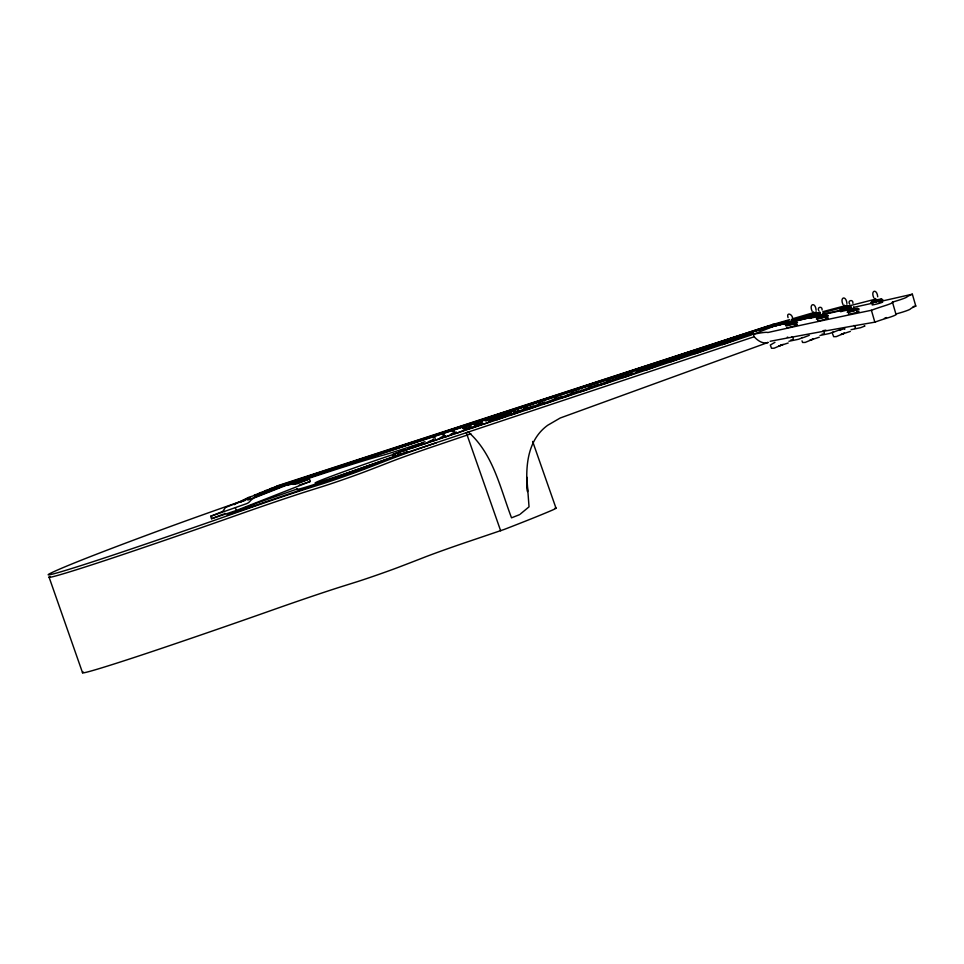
<?xml version="1.0" encoding="UTF-8"?>
<svg xmlns="http://www.w3.org/2000/svg" width="964" height="964" viewBox="0 0 964 964"><rect width="100%" height="100%" fill="white"/><g stroke="black" fill="none" stroke-linecap="round" stroke-linejoin="round"><path stroke-width="1.45" d="M816.122 312.312L816.05 311.565M223.6 510.33L225.443 507.498L248.182 498.509M223.515 510.559L222.913 511.294M846.874 305.733L846.886 304.841M772.309 325.061L772.911 324.193L773.935 324.519L774.454 326.001A39.379 2.868 -15 0 0 789.504 322.277M433.27 438.018L434.897 437.475L435.246 438.451M442.476 434.969L444.103 434.427L444.44 435.403M452.465 431.655L454.092 431.113L454.43 432.089M462.913 428.185L464.552 427.642L464.889 428.631M473.987 424.522L475.613 423.979L475.963 424.955M485.085 420.834L486.712 420.304M498.304 416.46L499.93 415.918L500.28 416.894M523.789 408.013L525.416 407.471L525.754 408.447M538.804 403.036L540.43 402.494L540.768 403.47M606.669 380.527L608.308 379.997L608.646 380.973L582.497 391.239L581.184 390.143L580.822 391.794M647.579 366.971L649.206 366.428L649.555 367.404L624.648 377.189L623.322 376.093L622.961 377.755M669.209 359.801L670.836 359.259L671.185 360.235L646.928 369.766L645.603 368.67L645.253 370.321M744.124 334.966L745.75 334.424L746.088 335.4L724.097 344.04L722.783 342.955L722.422 344.606M417.219 445.44L422.316 443.091L423.63 444.187L433.426 440.343M273.607 488.471L276.632 486.073L769.899 325.374L789.588 319.638M520.235 514.125L529.031 506.847L526.814 477.361M813.05 314.228L816.906 313.252L814.99 313.601M815.086 313.336C831.836 309.637 801.337 318.192 812.568 314.059M843.886 307.504L847.742 306.528L845.826 306.877M268.607 490.061L271.017 488.326L766.874 326.555L788.395 320.831M263.064 492.146L265.401 490.592L763.862 327.748L788.419 321.446M222.684 511.462L210.682 516.282L211.538 518.728L236.313 510.498L310.3 481.434L309.432 478.988L292.923 484.482M257.496 494.291L259.798 492.857L760.837 328.929L788.359 322.639M224.998 513.33L224.046 513.788M242.567 501.256L240.651 501.991L250.315 497.412M234.842 504.256L234.059 504.618L248.567 497.388L754.8 331.303L789.046 321.94M247.76 500.075L279.307 487.519L276.523 488.423M783.117 344.377L774.104 348.221L771.513 348.269L770.308 345.04L774.96 342.328M813.158 339.111L805.193 342.425L802.602 342.473L802 340.858M844.211 333.315L836.246 336.629L833.655 336.677L832.45 333.448M795.782 323.145L797.541 322.482L794.963 323.446M786.949 327.194C784.636 329.218 803.711 323.362 795.24 324.832M840.921 309.167L840.018 309.637L842.391 309.287M817.785 320.47C815.472 322.494 834.547 316.638 826.076 318.108M848.91 311.553L848.754 311.987M874.89 300.696L878.541 299.804L876.638 300.153M871.721 302.443L870.817 302.913L875.396 302.081M848.585 313.746C846.284 315.77 865.347 309.914 856.876 311.384M881.096 300.394L881.843 300.009L880.494 300.081M245.157 500.449L243.205 501.027M260.846 494.038L261.099 494.026M210.682 516.282L246.688 503.63A26.341 14.376 71.6 0 0 250.411 500.774A39.994 21.835 71.6 0 1 255.074 497.557L288.103 484.579A39.994 21.835 71.6 0 1 293.622 483.808A26.341 14.376 71.6 0 0 298.213 483.398L309.432 478.988M211.538 518.728L222.768 514.318M526.802 477.361L527.525 491.544C525.32 467.962 526.706 440.512 547.685 425.281L560.229 418.002L768.188 342.401A25.968 14.183 71.6 0 1 754.185 336.749L393.734 456.888L392.878 454.442L403.904 450.104M408.037 448.489L413.556 446.32M416.315 445.235L423.208 442.524M412.05 447.561L403.856 450.778L402.542 449.682L402.181 451.345M417.075 446.055L421.135 444.452M421.449 444.44L413.339 447.621L412.014 446.525L411.664 448.176M428.209 441.777L433.619 439.656M428.667 442.115L432.691 440.536M440.428 437.596L444.633 435.945M439.668 438.439L445.211 436.258M445.488 436.246L434.403 440.596L433.077 439.512L432.728 441.163M451.032 434.065L453.803 432.981M393.734 456.888L407.519 451.477M450.995 434.656L453.743 433.583M455.406 433.029L445.814 436.8L444.488 435.704L444.127 437.355M463.708 430.354L470.492 427.679M474.565 426.088L481.349 423.413M480.277 423.943L457.237 432.993L455.912 431.896L455.562 433.547M474.541 426.907L481.241 424.268M482.06 424.052L470.854 428.45L469.54 427.353L469.179 429.004M489.073 421.292L498.87 417.448M510.727 413.52L483.048 424.389L481.723 423.292L481.373 424.943M500.894 418.111L511.836 413.821M510.751 414.339L497.111 419.702L495.785 418.605L495.436 420.256M513.475 413.267L524.392 408.977M539.43 404L512.571 414.544L511.257 413.448L510.896 415.098M532.634 407.531L545.142 402.615M572.05 393.192L546.19 403.338L544.877 402.241L544.515 403.904M589.197 387.504L563.832 397.457L562.518 396.361L562.157 398.024M677.776 358.994L693.044 352.993L692.706 352.017L694.333 351.474L694.67 352.45L671.125 361.705L669.811 360.608L669.45 362.259M729.314 341.895L744.461 335.942M774.454 326.001L753.318 334.303A39.379 2.868 -15 0 1 767.79 332.532A904.521 66.01 -15 0 1 871.408 310.275A51.887 3.784 -15 0 1 885.579 305.455A20.533 1.494 -15 0 0 892.447 302.106A20.533 1.494 -15 0 0 906.714 297.153A51.887 3.784 -15 0 1 912.354 294.189L915.8 306.082A51.791 4.495 -13.8 0 0 910.209 309.167A20.509 1.783 -13.8 0 1 895.893 314.011A20.509 1.783 -13.8 0 1 889.073 317.469A51.791 4.495 -13.8 0 0 874.842 322.169A909.269 78.976 -13.8 0 0 770.14 341.292M782.057 344.787L778.888 346.028L788.203 342.991M803.386 337.581L809.254 335.339M813.146 338.991L809.977 340.232L819.292 337.195M834.438 331.785L840.307 329.543M839.524 330.399L843.753 328.748M844.199 333.195L841.03 334.448L850.344 331.399M884.398 318.361L886.506 317.53M470.902 433.812L437.198 445.248A36.668 0.892 -19.3 0 0 389.866 462.118A336.231 8.218 -19.3 0 1 365.85 471.396A29.547 0.723 -19.3 0 1 321.012 486.989A397.734 9.712 -19.3 0 1 310.769 490.206A80.205 1.964 -19.3 0 0 260.762 506.847A82.651 2.024 -19.3 0 0 239.928 514.125A227.48 5.555 -19.3 0 1 129.658 552.264A145.118 3.543 -19.3 0 1 61.588 574.291A131.14 3.205 -19.3 0 1 49.911 576.484M83.374 672.053A131.14 3.205 -19.3 0 0 95.05 669.86A145.118 3.543 -19.3 0 0 163.121 647.832A227.48 5.555 -19.3 0 0 273.402 609.694A82.651 2.024 -19.3 0 1 294.225 602.416A80.205 1.964 -19.3 0 1 344.232 585.775A397.734 9.712 -19.3 0 0 354.475 582.557A29.547 0.723 -19.3 0 0 399.313 566.965A336.231 8.218 -19.3 0 0 423.341 557.686A36.668 0.892 -19.3 0 1 470.661 540.816L504.377 529.381A335.713 8.206 -19.3 0 0 518.246 523.97A335.713 8.206 -19.3 0 0 530.839 518.994L533.719 517.837A335.713 8.206 -19.3 0 0 550.914 510.739A92.327 2.253 -19.3 0 0 555.035 508.124M257.966 495.412L258.762 495.086L257.629 495.424M264.57 492.821L265.365 492.496L264.726 492.676M569.314 394.83L566.76 395.65M519.488 514.692L511.523 517.825C500.159 488.073 493.291 454.08 468.323 432.029L466.335 432.8L500.665 530.815M271.173 490.23L269.402 490.857M524.693 409.206L523.645 409.616L525.006 409.194M646.35 369.2L645.29 369.61L646.193 369.345M811.073 315.529L809.182 316.361L812.568 315.806M788.094 324.699L786.516 325.398L787.877 325.314M818.629 314.144L819.46 313.842M820.328 313.662L817.568 314.481M811.616 317.53L809.724 318.361L819.858 316.023M818.93 317.975L817.351 318.674L818.713 318.59M849.465 307.42L850.296 307.118M851.152 306.926L842.861 309.287M825.799 316.722L826.775 315.987M842.452 310.806L840.56 311.637L850.694 309.287M873.251 304.082C867.058 306.805 887.169 301.599 881.771 301.84M264.04 493.014L262.389 493.472M526.019 408.844L527.561 408.254L525.693 408.844M511.474 414.448L509.944 415.026L511.306 414.604M695.695 352.86L692.875 353.812L694.695 353.21M477.614 425.269L479.988 424.497L477.433 425.437M263.027 493.243L263.654 493.026M256.195 496.05L254.99 496.46M567.748 395.3L569.109 394.842M567.579 395.469L566.603 395.794M267.45 491.447L268.402 491.122M271.245 490.194L269.655 490.712M268.775 491.074L267.341 491.544M392.878 454.442L751.643 334.87L751.751 332.496L752.8 332.821L754.185 336.749M514.499 412.182L518.777 410.76M525.922 408.399L533.056 406.025M540.189 403.663L544.467 402.241M555.891 398.457L561.602 396.566M573.014 392.782L578.725 390.89M590.149 387.106L598.704 384.262M607.272 381.431L622.973 376.225M628.685 374.333L632.962 372.911M635.818 371.959L645.808 368.646M648.664 367.706L668.642 361.078M671.498 360.138L751.426 333.64M299.286 485.097L310.3 481.434M254.183 495.122L757.812 330.122L789.552 322.458M811.772 315.397L812.833 315.059M789.154 324.362L785.515 325.663L790.082 324.832M843.404 307.335C832.173 311.468 862.672 302.913 845.922 306.612M793.902 323.784L795.649 323.314M842.608 308.673L843.669 308.335M819.99 317.638L816.339 318.939L822.208 317.783M879.216 301.045L882.855 299.732L878.578 300.407M880.963 300.575L877.987 301.407M849.043 311.384L850.32 310.974M850.802 310.914L847.151 312.216L851.718 311.384M855.538 310.336L857.574 309.263M812.351 315.12L814.062 314.698M816.351 314.854L818.05 314.433M843.187 308.396L844.886 307.974M792.673 324.145L794.372 323.723M848.886 307.697L844.295 308.962M875.42 300.25C860.213 305.383 894.315 296.081 876.722 299.888M823.509 317.421L828.377 315.758L826.751 315.855M825.208 316.999L819.195 318.59M792.396 318.819L813.496 312.673M813.459 315.686L816.58 314.867M791.42 322.639C773.514 328.049 806.856 319.771 792.709 322.313M790.384 324L792.974 323.314M822.244 315.915C804.181 321.373 837.812 313.011 823.545 315.589M791.348 324.591L792.902 324.169M876.65 301.853L878.216 301.419M821.22 317.277L823.81 316.59M853.056 309.191C834.981 314.65 868.612 306.287 854.345 308.866M852.983 311.143L854.55 310.721M791.263 320.072L819.942 312.444M822.81 311.673L844.331 305.95M791.311 320.711L820.219 313.3M823.111 312.565L875.131 299.238M815.05 315.204L810.82 316.264M791.83 322.771L789.287 323.591L792.998 322.53M875.107 302.238L876.686 301.756M822.666 316.047L820.123 316.867L823.834 315.806M791.372 324.507L788.359 325.314M853.465 309.324L850.923 310.143L854.634 309.095M792.444 321.759L819.846 315.132M816.942 313.854L818.376 313.529M847.778 307.13L849.212 306.805M847.476 307.287L848.669 307.01M878.288 300.563L879.481 300.286M848.308 309.131L849.742 308.805M879.12 302.419L880.554 302.081M792.697 321.639L820.219 315.336C821.906 317.614 820.918 312.577 820.099 315.361M823.123 314.674L850.634 308.384M874.203 302.359L871.83 302.648M841.644 309.54L843.404 309.083M848.778 312.119L859.189 309.034L857.55 309.131M823.16 330.676L825.907 330.17M788.926 341.268L798.59 339.256L802.807 337.593L802.144 337.496M820.015 335.472L829.667 333.448L833.896 331.797L833.233 331.7M851.067 329.676L860.719 327.664L864.949 326.001L864.286 325.904M853.55 308.48L853.658 307.01M510.812 411.869L511.764 411.99M787.287 337.159L787.95 337.243M791.854 320.409L792.48 321.446M851.2 309.155C853.887 309.179 849.886 306.371 851.188 309.143M822.846 313.722L823.316 314.722M852.935 303.323C853.441 298.72 846.946 300.407 849.706 304.178M822.135 310.034C822.569 305.455 816.279 307.118 818.906 310.89M877.734 296.804C876.987 288.417 870.299 290.176 873.794 297.84M846.934 303.527C846.187 295.117 839.487 296.912 842.994 304.564M816.098 310.251C815.532 301.78 808.591 303.648 812.158 311.288M792.432 319.554C793.746 314.397 785.781 311.324 788.07 317.626M718.096 344.69L717.746 343.714L719.373 343.172L719.722 344.148L696.936 353.101L695.61 352.005L695.249 353.655M626.745 374.972L626.407 373.996L628.034 373.454L628.371 374.43L602.825 384.467L601.5 383.371L601.15 385.022M590.522 386.974L589.233 385.865L588.896 387.516M573.411 392.649L572.11 391.541L571.773 393.192M554.854 398.795L554.517 397.819L556.144 397.288L556.481 398.265L528.766 409.146L527.441 408.061L527.091 409.712M532.646 441.452L556.011 508.185M510.137 412.532L510.486 413.508M421.617 443.777L421.955 444.753M235.457 508.052L236.313 510.498M49.056 577.135L82.53 672.703M892.447 302.106L895.893 314.011M871.408 310.275L874.842 322.169M463.069 428.679A397.734 9.712 -19.3 0 1 471.36 425.835M436.343 442.801A36.668 0.892 -19.3 0 0 389.01 459.671A336.231 8.218 -19.3 0 1 364.982 468.95A29.547 0.723 -19.3 0 1 320.156 484.543A397.734 9.712 -19.3 0 1 309.914 487.748A80.205 1.964 -19.3 0 0 259.906 504.401A82.651 2.024 -19.3 0 0 239.072 511.679A227.48 5.555 -19.3 0 1 128.802 549.805A145.118 3.543 -19.3 0 1 60.72 571.845A131.14 3.205 -19.3 0 1 49.971 573.544A283.392 6.929 -19.3 0 1 87.471 557.746A283.392 6.929 -19.3 0 1 160.361 530.176A131.14 3.205 -19.3 0 1 233.168 504.1M331.965 478.795A51.948 1.265 -19.3 0 1 391.444 457.84M475.373 424.461A67.588 1.651 -19.3 0 1 479.072 423.196M480.289 422.786A67.588 1.651 -19.3 0 1 482.687 421.979M486.205 420.786A67.588 1.651 -19.3 0 1 497.075 417.183M500.967 415.918A67.588 1.651 -19.3 0 1 510.8 412.809M513.39 412.026A67.588 1.651 -19.3 0 1 515.595 411.387M517.415 410.881A92.327 2.253 -19.3 0 1 518.765 410.531M425.064 441.717A80.205 1.964 -19.3 0 1 421.63 442.874M419.376 443.633A80.205 1.964 -19.3 0 1 391.613 452.658A82.651 2.024 -19.3 0 1 382.467 455.345A227.48 5.555 -19.3 0 0 321.048 474.288A145.118 3.543 -19.3 0 0 287.561 485.41M234.505 503.63A145.118 3.543 -19.3 0 1 239.855 501.762M242.518 500.834A145.118 3.543 -19.3 0 1 247.844 498.991M401.663 453.514A51.948 1.265 -19.3 0 1 397.216 455.189M396.023 455.635A51.948 1.265 -19.3 0 1 374.683 463.395L361.934 467.889A51.948 1.265 -19.3 0 1 315.18 482.844L317.433 481.711A51.948 1.265 -19.3 0 1 400.373 452.188M853.803 325.507A1.554 1.301 68.6 0 1 854.562 328.483M844.476 329.302A1.554 1.301 68.6 0 1 845.018 328.893M822.822 334.303A1.554 1.301 68.6 0 1 822.172 333.942M823.099 331.327A1.554 1.301 68.6 0 1 823.509 334.279M791.673 337.087A1.554 1.301 68.6 0 1 793.179 339.147A1.554 1.301 68.6 0 1 791.083 339.738M792.107 321.59A39.379 2.868 -15 0 0 804.783 318A904.521 66.01 -15 0 0 810.519 316.77M912.354 294.189A904.521 66.01 -15 0 1 882.036 301.057M871.637 303.383A904.521 66.01 -15 0 1 853.622 307.383M839.644 310.468A904.521 66.01 -15 0 1 822.075 314.288M915.8 306.082A909.269 78.976 -13.8 0 1 913.113 306.612M790.576 322.012C789.13 324.398 789.07 319.397 790.576 322.012M814.243 312.71C812.748 315.12 812.785 310.083 814.243 312.71M845.079 305.974C843.584 308.396 843.621 303.359 845.079 305.974M875.89 299.262C874.444 301.648 874.384 296.647 875.89 299.262M297.43 488.917L296.659 489.302A71.589 1.747 -19.3 0 0 361.078 468.697L384.503 460.394A429.402 10.496 -19.3 0 1 366.308 467.636A28.281 0.687 -19.3 0 1 360.5 469.842L344.04 475.638A78.976 1.928 -19.3 0 1 327.868 481.024A249.797 6.097 -19.3 0 0 286.573 494.749A51.237 1.253 -19.3 0 0 264.1 502.473A51.719 1.265 -19.3 0 1 240.807 510.546L238.072 511.462A51.719 1.265 -19.3 0 1 230.384 514.029L227.155 514.957L230.275 513.571A263.823 6.447 -19.3 0 0 258.015 502.666L297.43 488.917"/></g></svg>
